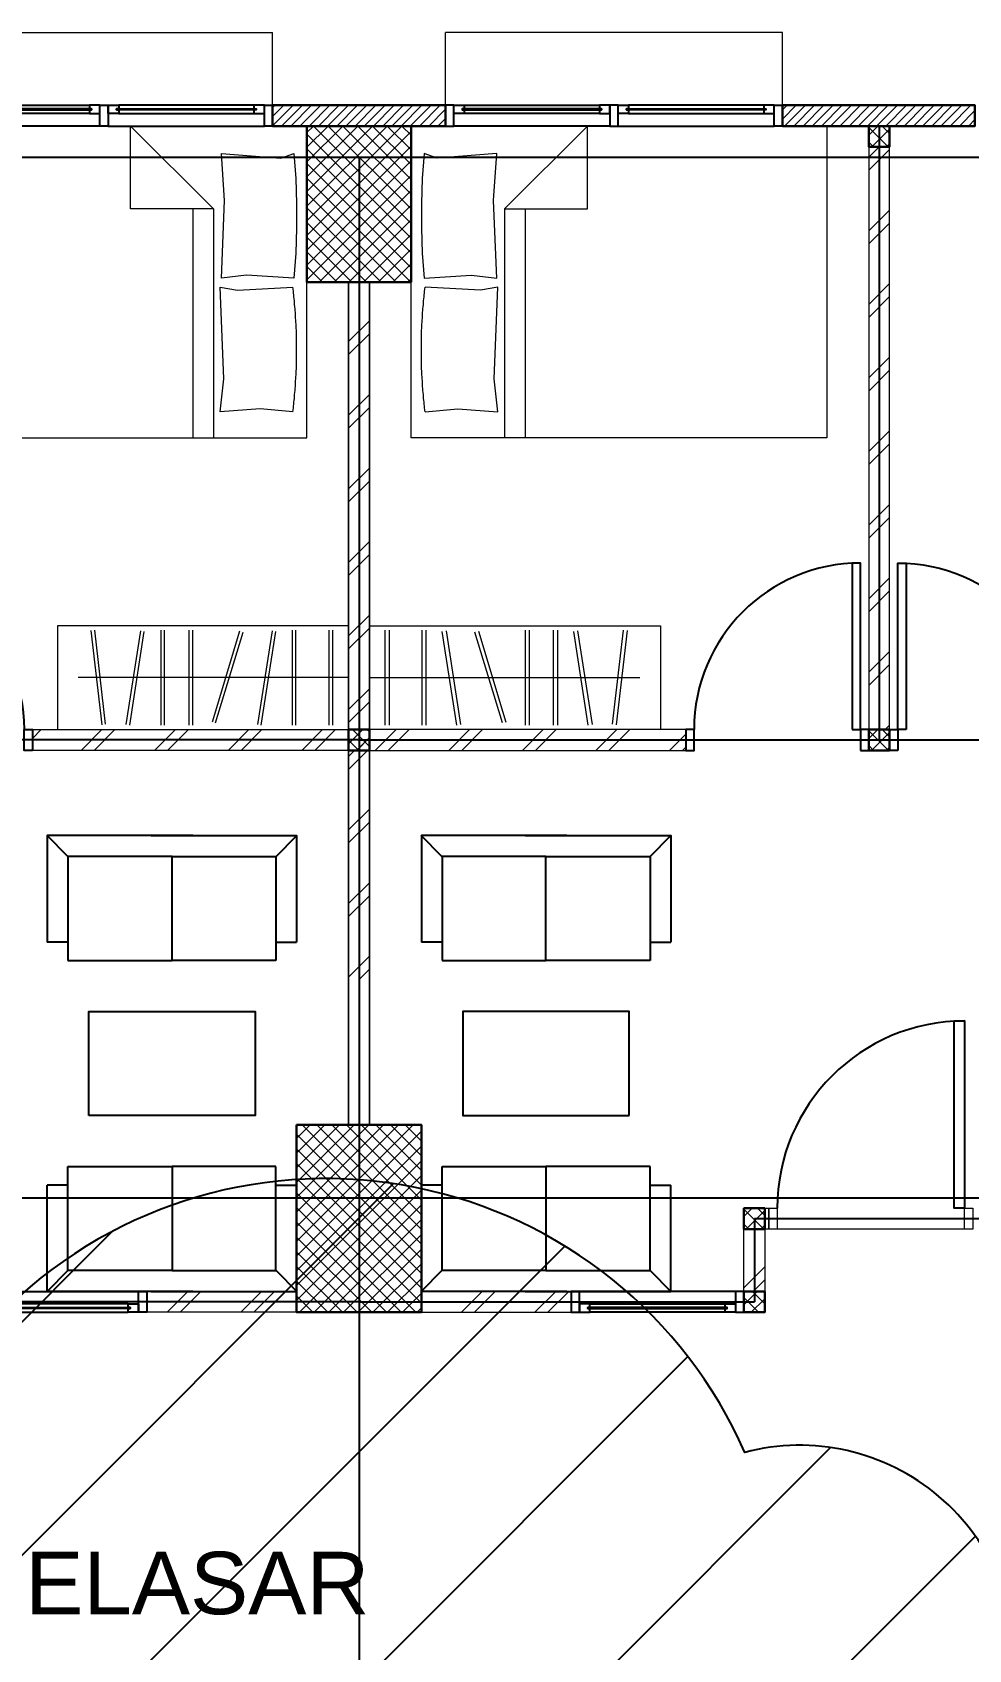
# Model space of a CAD drawing. Header units: millimetres. Extents: x -324 to 75, y -297 to 212.
# Drawn here: x -245.16 to -240.66, y 188.57 to 196.34 of the extents above; entities that cross this region are included whole.
import ezdxf

# ---------------------------------------------------------------- set-up
doc = ezdxf.new("R2010")
doc.units = ezdxf.units.MM
doc.layers.get('defpoints').update_dxf_attribs({"color": 1})
for name, color, linetype, lineweight in [('ars', 11, 'Continuous', 0), ('ars @ 1', 11, 'Continuous', 0), ('KOL', 1, 'Continuous', 30), ('KOLOM', 4, 'Continuous', 9), ('lan', 7, 'Continuous', 15), ('NOT', 7, 'Continuous', 20), ('tem', 5, 'Continuous', 20)]:
    doc.layers.add(name, color=color, linetype=linetype, lineweight=lineweight)
doc.layers.add('as', color=1, linetype='Continuous', plot=False)
doc.layers.add('FURNITURE', color=68, linetype='Continuous')
doc.layers.add('Kusen', color=30, linetype='Continuous')
doc.styles.get("Standard").update_dxf_attribs({"font": 'arial.ttf'})
pattern_1 = [(45, (1560.53095, -401.8532), (-0.176776695, 0.176776695), []), (45, (1560.59345, -401.8532), (-0.176776695, 0.176776695), [])]
pattern_2 = [(45, (1561.08095, -404.5532), (-0.176776695, 0.176776695), []), (45, (1561.14345, -404.5532), (-0.176776695, 0.176776695), [])]

# ---------------------------------------------------------------- blocks, each defined once
blk = doc.blocks.new('T. J1')
at = {"layer": 'Kusen'}
for p, q in [((-0.7188, 0.1), (-0.0688, 0.1)), ((0.7212, 0.1), (0.0712, 0.1)), ((-0.0188, 0), (-0.7688, 0)), ((-0.0688, 0.06), (-0.7188, 0.06)), ((0.0212, 0), (0.7712, 0)), ((0.0712, 0.06), (0.7212, 0.06))]:
    blk.add_line(p, q, dxfattribs=at)
for points in [[(-0.8088, 0), (-0.7688, 0), (-0.7688, 0.1), (-0.8088, 0.1)], [(-0.0188, 0), (0.0212, 0), (0.0212, 0.1), (-0.0188, 0.1)], [(0.8112, 0), (0.7712, 0), (0.7712, 0.1), (0.8112, 0.1)]]:
    blk.add_lwpolyline(points, close=True, dxfattribs=at)
for points in [[(-0.7188, 0.0775), (-0.7188, 0.06), (-0.7688, 0.06), (-0.7688, 0.1), (-0.7188, 0.1), (-0.7188, 0.0825), (-0.7288, 0.0825), (-0.7288, 0.0775), (-0.7188, 0.0775)], [(-0.0688, 0.0775), (-0.0688, 0.06), (-0.0188, 0.06), (-0.0188, 0.1), (-0.0688, 0.1), (-0.0688, 0.0825), (-0.0588, 0.0825), (-0.0588, 0.0775), (-0.0688, 0.0775)], [(0.0712, 0.0775), (0.0712, 0.06), (0.0212, 0.06), (0.0212, 0.1), (0.0712, 0.1), (0.0712, 0.0825), (0.0612, 0.0825), (0.0612, 0.0775), (0.0712, 0.0775)], [(0.7212, 0.0775), (0.7212, 0.06), (0.7712, 0.06), (0.7712, 0.1), (0.7212, 0.1), (0.7212, 0.0825), (0.7312, 0.0825), (0.7312, 0.0775), (0.7212, 0.0775)]]:
    blk.add_lwpolyline(points, dxfattribs=at)
at = {"layer": 'Kusen', "color": 141}
for points in [[(-0.7288, 0.0775), (-0.0588, 0.0775), (-0.0588, 0.0825), (-0.7288, 0.0825)], [(0.7312, 0.0775), (0.0612, 0.0775), (0.0612, 0.0825), (0.7312, 0.0825)]]:
    blk.add_lwpolyline(points, close=True, dxfattribs=at)
blk = doc.blocks.new('P.80')
at = {"layer": 'Kusen'}
for points in [[(-69.8094, -74.8368), (-69.7694, -74.8368), (-69.7694, -74.0368), (-69.8094, -74.0368)], [(-70.6094, -74.9368), (-70.5694, -74.9368), (-70.5694, -74.8368), (-70.6094, -74.8368)], [(-69.7694, -74.9368), (-69.7294, -74.9368), (-69.7294, -74.8368), (-69.7694, -74.8368)]]:
    blk.add_lwpolyline(points, close=True, dxfattribs=at)
blk.add_arc((-69.7694, -74.8368), 0.8, 90, 180, dxfattribs=at)
blk = doc.blocks.new('K 10.10')
at = {"layer": 'ars'}
h = blk.add_hatch(dxfattribs=at)
h.set_pattern_fill('_USER', color=256, scale=0.05, angle=45, double=1, pattern_type=0)
h.set_pattern_definition([(45, (0, 0), (-0.035355339, 0.035355339), []), (135, (0, 0), (-0.035355339, -0.035355339), [])])
h.paths.add_polyline_path([(1560.5383, 1380.4069), (1560.6383, 1380.4069), (1560.6383, 1380.5069), (1560.5383, 1380.5069)])
at = {"layer": 'KOL'}
blk.add_lwpolyline([(1560.5383, 1380.4069), (1560.6383, 1380.4069), (1560.6383, 1380.5069), (1560.5383, 1380.5069)], close=True, dxfattribs=at)
blk = doc.blocks.new('P-90')
at = {"layer": 'Kusen'}
blk.add_lwpolyline([(374.6908, -21.5979), (374.7408, -21.5979), (374.7408, -22.4979), (374.6908, -22.4979)], close=True, dxfattribs=at)
at = {"layer": 'Kusen', "lineweight": 9}
for points in [[(373.8008, -22.4979), (373.8408, -22.4979), (373.8408, -22.5979), (373.8008, -22.5979)], [(374.7408, -22.4979), (374.7808, -22.4979), (374.7808, -22.5979), (374.7408, -22.5979)]]:
    blk.add_lwpolyline(points, close=True, dxfattribs=at)
at = {"layer": 'Kusen'}
blk.add_arc((374.7408, -22.4979), 0.9, 90, 180, dxfattribs=at)
blk = doc.blocks.new('BED1')
at = {"color": 0, "linetype": 'Continuous'}
for points in [[(1.9976, 0), (1.9976, 1.4976), (0, 1.4976), (0, 0), (1.9976, 0)], [(1.5484, 1.0993), (1.1489, 1.0993), (1.1489, 1.4976), (1.5484, 1.0993)], [(1.9346, 1.3656), (1.9443, 1.2458), (1.9467, 1.1259), (1.9467, 1.0061), (1.9443, 0.8862), (1.9346, 0.7663), (1.707, 0.7809), (1.586, 0.7663), (1.6017, 1.1404), (1.586, 1.3656), (1.8717, 1.3426), (1.9346, 1.3656)], [(1.4492, 1.0993), (1.4492, 0)], [(1.5484, 1.0993), (1.5484, 0)], [(1.9298, 0.1235), (1.7724, 0.138), (1.5799, 0.1235), (1.5981, 0.2833), (1.5799, 0.7228), (1.6634, 0.7094), (1.9298, 0.7228)], [(1.9298, 0.1235), (1.931, 0.1332), (1.9322, 0.1429), (1.9334, 0.1513), (1.9346, 0.161), (1.9346, 0.1707), (1.9358, 0.1804), (1.937, 0.1889), (1.9383, 0.1985), (1.9383, 0.2082), (1.9395, 0.2179), (1.9407, 0.2264), (1.9407, 0.2361), (1.9419, 0.2458), (1.9419, 0.2542), (1.9431, 0.2639), (1.9431, 0.2736), (1.9443, 0.2833), (1.9443, 0.2918), (1.9455, 0.3015), (1.9455, 0.3111), (1.9455, 0.3208), (1.9467, 0.3293), (1.9467, 0.339), (1.9467, 0.3487), (1.9467, 0.3584), (1.9479, 0.3668), (1.9479, 0.3765), (1.9479, 0.3862), (1.9479, 0.3959), (1.9479, 0.4044), (1.9479, 0.414), (1.9479, 0.4237), (1.9479, 0.4334), (1.9479, 0.4419), (1.9479, 0.4516), (1.9479, 0.4613), (1.9479, 0.4709), (1.9479, 0.4794), (1.9467, 0.4891), (1.9467, 0.4988), (1.9467, 0.5085), (1.9467, 0.5169), (1.9455, 0.5266), (1.9455, 0.5363), (1.9455, 0.546), (1.9443, 0.5545), (1.9443, 0.5642), (1.9431, 0.5738), (1.9431, 0.5835), (1.9419, 0.592), (1.9419, 0.6017), (1.9407, 0.6114), (1.9407, 0.6199), (1.9395, 0.6295), (1.9383, 0.6392), (1.9383, 0.6489), (1.937, 0.6574), (1.9358, 0.6671), (1.9346, 0.6768), (1.9346, 0.6864), (1.9334, 0.6949), (1.9322, 0.7046), (1.931, 0.7143), (1.9298, 0.7228)]]:
    blk.add_lwpolyline(points, dxfattribs=at)
blk = doc.blocks.new('LEMARI1')
for points in [[(0.6998, 0.4988), (-0.6998, 0.4988)], [(-0.6998, 0), (0.6998, 0), (0.6998, 0.4988), (-0.6998, 0.4988), (-0.6998, 0)], [(-0.5387, 0.4758), (-0.4855, 0.023)], [(-0.4685, 0.0254), (-0.5206, 0.477)], [(-0.3002, 0.4746), (-0.3705, 0.0242)], [(-0.3523, 0.0218), (-0.2821, 0.4709)], [(-0.2034, 0.477), (-0.2034, 0.0218)], [(-0.1852, 0.0218), (-0.1852, 0.477)], [(-0.0678, 0.477), (-0.0678, 0.0218)], [(-0.0496, 0.0218), (-0.0496, 0.477)], [(0.1755, 0.4722), (0.0436, 0.0363)], [(0.0605, 0.0315), (0.1937, 0.4673)], [(0.3317, 0.4746), (0.2627, 0.0242)], [(0.2797, 0.0218), (0.3499, 0.4709)], [(0.4286, 0.477), (0.4286, 0.0218)], [(0.4467, 0.0218), (0.4467, 0.477)], [(0.6053, 0.477), (0.6053, 0.0218)], [(0.6235, 0.0218), (0.6235, 0.477)], [(0.6998, 0.2494), (-0.5993, 0.2494)]]:
    blk.add_lwpolyline(points)
blk = doc.blocks.new('tamu02')
at = {"linetype": 'Continuous'}
for points in [[(-0.5005, 1.2448), (-0.5998, 1.3453)], [(0.1005, 1.3453), (-0.5985, 1.3453), (-0.5985, 0.8339)], [(-0.0993, 1.3453), (0.5998, 1.3453), (0.5998, 0.8339)], [(0.5005, 1.2448), (0.5998, 1.3453)], [(-0.4993, 0.7444), (0, 0.7444), (0, 1.2448), (-0.4993, 1.2448), (-0.4993, 0.7444)], [(0.5005, 0.7444), (0, 0.7444), (0, 1.2448), (0.5005, 1.2448), (0.5005, 0.7444)], [(-0.4993, 0.8339), (-0.5985, 0.8339)], [(0.5005, 0.8339), (0.5998, 0.8339)], [(-0.4993, -0.2444), (0, -0.2444), (0, -0.7448), (-0.4993, -0.7448), (-0.4993, -0.2444)], [(0.5005, -0.2444), (0, -0.2444), (0, -0.7448), (0.5005, -0.7448), (0.5005, -0.2444)], [(0.1005, -0.8453), (-0.5985, -0.8453), (-0.5985, -0.3339)], [(-0.4993, -0.3339), (-0.5985, -0.3339)], [(-0.0993, -0.8453), (0.5998, -0.8453), (0.5998, -0.3339)], [(0.5005, -0.3339), (0.5998, -0.3339)], [(-0.5005, -0.7448), (-0.5998, -0.8453)], [(0.5005, -0.7448), (0.5998, -0.8453)]]:
    blk.add_lwpolyline(points, dxfattribs=at)
blk.add_lwpolyline([(0.4, 0.5), (0.4, 0), (-0.4, 0), (-0.4, 0.5), (0.4, 0.5)])
blk = doc.blocks.new('T. J2')
at = {"layer": 'Kusen'}
for p, q in [((-0.3692, 0.1), (0.2808, 0.1)), ((-0.4192, 0), (0.3308, 0)), ((0.2808, 0.06), (-0.3692, 0.06))]:
    blk.add_line(p, q, dxfattribs=at)
for points in [[(-0.4592, 0), (-0.4192, 0), (-0.4192, 0.1), (-0.4592, 0.1)], [(0.3308, 0), (0.3708, 0), (0.3708, 0.1), (0.3308, 0.1)]]:
    blk.add_lwpolyline(points, close=True, dxfattribs=at)
for points in [[(-0.3692, 0.0775), (-0.3692, 0.06), (-0.4192, 0.06), (-0.4192, 0.1), (-0.3692, 0.1), (-0.3692, 0.0825), (-0.3792, 0.0825), (-0.3792, 0.0775), (-0.3692, 0.0775)], [(0.2808, 0.0775), (0.2808, 0.06), (0.3308, 0.06), (0.3308, 0.1), (0.2808, 0.1), (0.2808, 0.0825), (0.2908, 0.0825), (0.2908, 0.0775), (0.2808, 0.0775)]]:
    blk.add_lwpolyline(points, dxfattribs=at)
at = {"layer": 'Kusen', "color": 141}
blk.add_lwpolyline([(-0.3792, 0.0775), (0.2908, 0.0775), (0.2908, 0.0825), (-0.3792, 0.0825)], close=True, dxfattribs=at)
blk = doc.blocks.new('typikal-1')
at = {"layer": 'as'}
for p, q in [((2.5, 5.15), (2.5, 2.2)), ((0, 2.2), (6.2, 2.2)), ((1.9, -0.1), (1.9, -0.5)), ((1.9, -0.1), (3, -0.1)), ((0, -0.5), (1.9, -0.5))]:
    blk.add_line(p, q, dxfattribs=at)
at = {"layer": 'KOL'}
blk.add_lwpolyline([(2.035, 5.15), (2.96, 5.15), (2.96, 5.25), (2.035, 5.25)], close=True, dxfattribs=at)
at = {"layer": 'lan'}
blk.add_line((2.91, -0.15), (2.01, -0.15), dxfattribs=at)
at = {"layer": 'tem'}
for points in [[(2.45, 2.25), (2.55, 2.25), (2.55, 5.05), (2.45, 5.05)], [(0.05, 2.25), (-0.05, 2.25), (-0.05, 4.4), (0.05, 4.4)], [(1.57, 2.25), (0.05, 2.25), (0.05, 2.15), (1.57, 2.15)], [(-0.05, 2.15), (0.05, 2.15), (0.05, 0.35), (-0.05, 0.35)], [(0.05, 2.15), (-0.05, 2.15), (-0.05, 0.35), (0.05, 0.35)], [(1.97, -0.15), (1.95, -0.15), (1.95, -0.05), (1.97, -0.05)], [(1.95, -0.45), (1.85, -0.45), (1.85, -0.15), (1.95, -0.15)], [(1.02, -0.45), (0.3, -0.45), (0.3, -0.55), (1.02, -0.55)]]:
    blk.add_lwpolyline(points, close=True, dxfattribs=at)
at = {"layer": 'ars', "xscale": -1}
for name, p in [('BED1', (2.2476, 3.6524)), ('LEMARI1', (0.7498, 2.25))]:
    blk.add_blockref(name, p, dxfattribs=at)
at = {"layer": 'FURNITURE', "xscale": -1, "rotation": 180}
blk.add_blockref('tamu02', (0.8985, 0.8953), dxfattribs=at)
at = {"layer": 'KOLOM', "extrusion": (0, 0, -1), "xscale": -1, "zscale": -1, "rotation": 180}
for p in [(-1563.0883, 1385.5569), (-1560.5883, 1382.6569), (-1563.0883, 1382.6569), (-1562.4883, 1380.3569), (-1562.4883, 1379.9569)]:
    blk.add_blockref('K 10.10', p, dxfattribs=at)
at = {"layer": 'KOLOM', "extrusion": (0, 0, -1), "zscale": -1, "rotation": 180}
blk.add_blockref('K 10.10', (1560.5883, 1382.6569), dxfattribs=at)
at = {"layer": 'Kusen'}
for name, p in [('T. J1', (1.2238, 5.15)), ('P.80', (72.1794, 77.0868)), ('P-90', (-371.8308, 22.4479))]:
    blk.add_blockref(name, p, dxfattribs=at)
at = {"layer": 'Kusen', "xscale": -1}
blk.add_blockref('P.80', (-67.1794, 77.0868), dxfattribs=at)
at = {"layer": 'Kusen', "rotation": 180}
blk.add_blockref('T. J2', (1.3908, -0.45), dxfattribs=at)
blk = doc.blocks.new("k3'")
at = {"layer": 'ars'}
h = blk.add_hatch(dxfattribs=at)
h.set_pattern_fill('_USER', color=256, scale=0.05, angle=45, double=1, pattern_type=0)
h.set_pattern_definition([(45, (0, -4.975), (-0.03535534, 0.03535534), []), (135, (0, -4.975), (-0.03535534, -0.03535534), [])])
h.paths.add_polyline_path([(-0.25, -0.375), (0.25, -0.375), (0.25, 0.375), (-0.25, 0.375)])
at = {"layer": 'KOL'}
blk.add_lwpolyline([(-0.25, -0.375), (0.25, -0.375), (0.25, 0.375), (-0.25, 0.375)], close=True, dxfattribs=at)
blk = doc.blocks.new("k1'")
at = {"layer": 'ars'}
h = blk.add_hatch(dxfattribs=at)
h.set_pattern_fill('_USER', color=256, scale=0.05, angle=45, double=1, pattern_type=0)
h.set_pattern_definition([(45, (0, -5), (-0.03535534, 0.03535534), []), (135, (0, -5), (-0.03535534, -0.03535534), [])])
h.paths.add_polyline_path([(-0.3, -0.45), (0.3, -0.45), (0.3, 0.45), (-0.3, 0.45)])
at = {"layer": 'KOL'}
blk.add_lwpolyline([(-0.3, -0.45), (0.3, -0.45), (0.3, 0.45), (-0.3, 0.45)], close=True, dxfattribs=at)
blk = doc.blocks.new('A-4')
at = {"layer": 'ars'}
h = blk.add_hatch(dxfattribs=at)
h.set_pattern_fill('ANSI31', color=256, scale=0.25, angle=180, style=0)
h.set_pattern_definition([(225, (-498.078732, 382.704584), (0.0220970869, -0.0220970869), [])])
h.paths.add_polyline_path([(0.415, 56.4), (-0.415, 56.4), (-0.415, 56.5), (0.415, 56.5)])
h = blk.add_hatch(dxfattribs=at)
h.set_pattern_fill('ANSI31', color=256, scale=0.25, angle=180, style=0)
h.set_pattern_definition([(225, (-504.27873, 382.704584), (0.0220970869, -0.0220970869), [])])
h.paths.add_polyline_path([(2.035, 56.4), (2.96, 56.4), (2.96, 56.5), (2.035, 56.5)])
h = blk.add_hatch(dxfattribs=at)
h.set_pattern_fill('TEMBOK', color=256, scale=0.25)
h.set_pattern_definition([(45, (-16.1, -0.65), (-0.1767767, 0.1767767), []), (45, (-16.0375, -0.65), (-0.1767767, 0.1767767), [])])
h.paths.add_polyline_path([(2.55, 53.5), (2.45, 53.5), (2.45, 56.3), (2.55, 56.3)])
h = blk.add_hatch(dxfattribs=at)
h.set_pattern_fill('TEMBOK', color=256, scale=0.25)
h.set_pattern_definition([(45, (-12.4, -1.7), (-0.1767767, 0.1767767), []), (45, (-12.3375, -1.7), (-0.1767767, 0.1767767), [])])
h.paths.add_polyline_path([(-0.05, 53.5), (0.05, 53.5), (0.05, 55.65), (-0.05, 55.65)])
h = blk.add_hatch(dxfattribs=at)
h.set_pattern_fill('TEMBOK', color=256, scale=0.25)
h.set_pattern_definition([(45, (-12.4, 0.55), (-0.1767767, 0.1767767), []), (45, (-12.3375, 0.55), (-0.1767767, 0.1767767), [])])
h.paths.add_polyline_path([(-0.05, 52.3), (0.05, 52.3), (0.05, 53.4), (-0.05, 53.4)])
h = blk.add_hatch(dxfattribs=at)
h.set_pattern_fill('TEMBOK', color=256, scale=0.25)
h.set_pattern_definition([(45, (-16.7, 2.05), (-0.1767767, 0.1767767), []), (45, (-16.6375, 2.05), (-0.1767767, 0.1767767), [])])
h.paths.add_polyline_path([(1.95, 50.8), (1.85, 50.8), (1.85, 51.1), (1.95, 51.1)])
at = {"layer": 'ars @ 1'}
h = blk.add_hatch(dxfattribs=at)
h.set_pattern_fill('TEMBOK', color=256, scale=0.25)
h.set_pattern_definition(pattern_2)
h.paths.add_polyline_path([(-0.05, 53.4), (-0.05, 53.5), (-1.57, 53.5), (-1.57, 53.4)])
h = blk.add_hatch(dxfattribs=at)
h.set_pattern_fill('TEMBOK', color=256, scale=0.25)
h.set_pattern_definition(pattern_2)
h.paths.add_polyline_path([(0.05, 53.4), (0.05, 53.5), (1.57, 53.5), (1.57, 53.4)])
h = blk.add_hatch(dxfattribs=at)
h.set_pattern_fill('TEMBOK', color=256, scale=0.25)
h.set_pattern_definition(pattern_1)
h.paths.add_polyline_path([(-0.3, 50.7), (-0.3, 50.8), (-1.02, 50.8), (-1.02, 50.7)])
h = blk.add_hatch(dxfattribs=at)
h.set_pattern_fill('TEMBOK', color=256, scale=0.25)
h.set_pattern_definition(pattern_1)
h.paths.add_polyline_path([(0.3, 50.7), (0.3, 50.8), (1.02, 50.8), (1.02, 50.7)])
at = {"layer": 'as'}
for p, q in [((-37.2, 56.25), (37.2, 56.25)), ((0, 56.25), (0, 43.15)), ((-37.2, 51.25), (37.2, 51.25))]:
    blk.add_line(p, q, dxfattribs=at)
at = {"layer": 'KOL'}
for points in [[(0.415, 56.4), (-0.415, 56.4), (-0.415, 56.5), (0.415, 56.5)], [(2.035, 56.4), (2.96, 56.4), (2.96, 56.5), (2.035, 56.5)]]:
    blk.add_lwpolyline(points, close=True, dxfattribs=at)
at = {"layer": 'lan'}
for p, q in [((-2.035, 56.85), (-0.415, 56.85)), ((-0.415, 56.5), (-0.415, 56.85)), ((2.035, 56.85), (0.415, 56.85)), ((0.415, 56.5), (0.415, 56.85)), ((2.035, 56.5), (2.035, 56.85))]:
    blk.add_line(p, q, dxfattribs=at)
at = {"layer": 'KOL', "xscale": -1, "rotation": 180}
for name, p in [("k3'", (0, 56.025)), ("k1'", (0, 51.15))]:
    blk.add_blockref(name, p, dxfattribs=at)
at = {"layer": 'lan', "xscale": -1}
blk.add_blockref('typikal-1', (0, 51.25), dxfattribs=at)
at = {"layer": 'lan'}
blk.add_blockref('typikal-1', (0, 51.25), dxfattribs=at)

msp = doc.modelspace()

# ---------------------------------------------------------------- hatches: boundary and pattern name
at = {"layer": 'defpoints'}
h = msp.add_hatch(dxfattribs=at)
h.set_pattern_fill('ANSI31', color=2, scale=0.25, style=0)
h.set_pattern_definition([(45, (99.64905, 132.0205), (-0.561266, 0.561266), [])])
edge = h.paths.add_edge_path()
edge.add_arc((-241.4749, 188.5181), 1.0368, 354.71106, 464.71106)
edge.add_arc((-243.7522, 188.6368), 2.1995, 23.69987, 133.69987)
edge.add_arc((-246.5557, 189.0941), 1.7123, 41.42308, 151.42308)
edge.add_arc((-248.6346, 189.1888), 0.925, 51.54314, 161.54314)
edge.add_arc((-248.6352, 187.728), 1.9606, 116.56563, 226.56563)
edge.add_arc((-249.271, 185.3707), 1.1742, 127.3394, 237.3394)
edge.add_arc((-248.9962, 183.2937), 1.4177, 129.84829, 239.84829)
edge.add_arc((-248.79, 181.4247), 1.1211, 144.99949, 254.99949)
edge.add_arc((-247.3567, 181.1394), 1.8991, 204.83336, 314.83336)
edge.add_arc((-244.9812, 180.6938), 1.3735, 221.0037, 331.0037)
edge.add_arc((-242.8512, 180.9998), 1.3441, 226.30013, 336.30013)
edge.add_arc((-240.7958, 181.6215), 1.4249, 234.63767, 344.63767)
edge.add_arc((-240.44, 182.7818), 1.8443, 303.5108, 413.5108)
edge.add_arc((-241.3486, 185.9586), 2.6252, 319.80937, 429.80937)

# ---------------------------------------------------------------- linework, layer by layer
at = {"layer": 'defpoints', "color": 2}
msp.add_lwpolyline([(-240.4426, 188.4225, 0.520567), (-241.7382, 189.5209, 0.520567), (-245.2718, 190.227, 0.520567), (-248.0593, 189.9132, 0.520567), (-249.512, 189.4817, 0.520567), (-249.9832, 186.3043, 0.520567), (-249.9046, 184.3822, 0.520567), (-249.7083, 182.0678, 0.520567), (-249.0801, 180.3418, 0.520567), (-246.0177, 179.7927, 0.520567), (-243.7798, 180.028, 0.520567), (-241.6204, 180.4595, 0.520567), (-239.4218, 181.244, 0.520567), (-239.3432, 184.2645, 0.520567)], format="xyb", close=True, dxfattribs=at)

# ---------------------------------------------------------------- block references
msp.add_blockref('A-4', (-243.5919, 139.4939))

# ---------------------------------------------------------------- texts
at = {"layer": 'NOT', "insert": (-245.8517, 189.0431), "char_height": 0.3, "attachment_point": 1}
msp.add_mtext_dynamic_manual_height_columns('\\pi0.37622;SELASAR', width=2.661726, gutter_width=1, heights=[0], dxfattribs=at)

doc.saveas('drawing.dxf')
